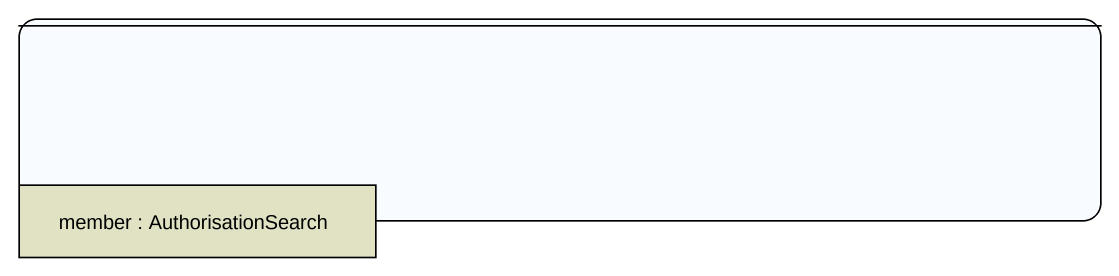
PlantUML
@startuml
hide empty description
state " " as state1 {
  state "member : AuthorisationSearch" as member <<object>> #E1E1C3
}
@enduml
